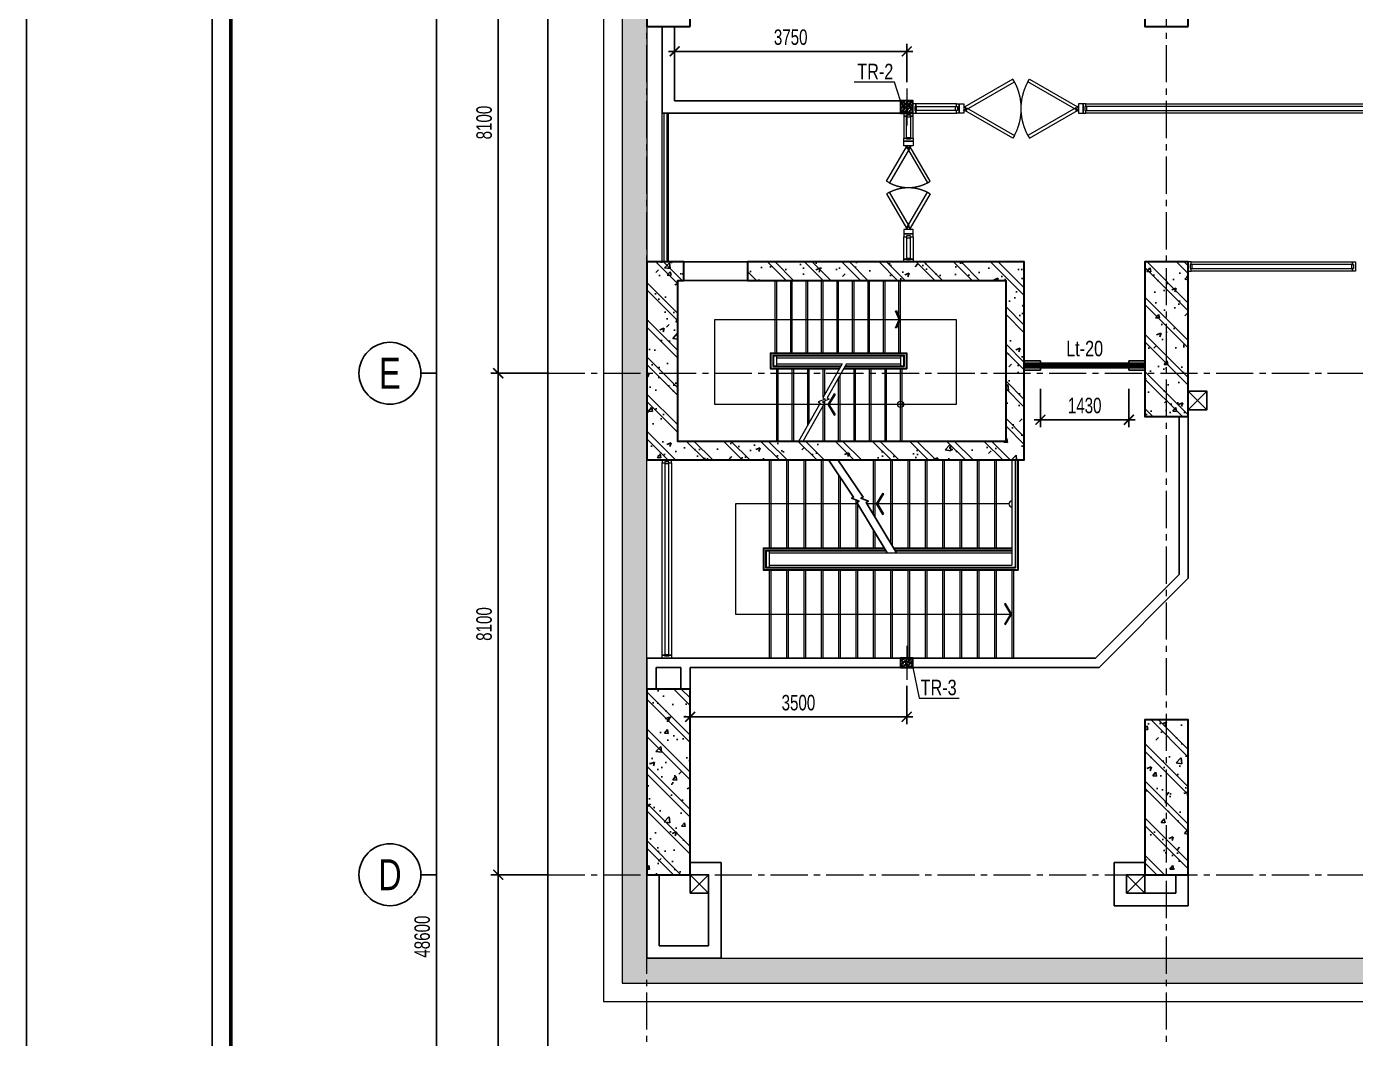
# Model space of a CAD drawing. Header units: millimetres. Extents: x 0 to 84100, y 0 to 158663.
# Drawn here: x 0 to 21471, y 127982 to 144326 of the extents above; entities that cross this region are included whole.
import ezdxf
from ezdxf.enums import TextEntityAlignment as Align

# ---------------------------------------------------------------- set-up
doc = ezdxf.new("R2010")
doc.units = ezdxf.units.MM
doc.header["$LTSCALE"] = 800
doc.header["$MEASUREMENT"] = 0
doc.linetypes.add('CENTER2', pattern=[1.125, 0.75, -0.125, 0.125, -0.125])
doc.linetypes.add('HIDDEN', pattern=[0.375, 0.25, -0.125])
doc.layers.get('DEFPOINTS').update_dxf_attribs({"color": 87})
for name, color, linetype, lineweight in [('02.CDC.DIM', 1, 'Continuous', 20), ('CDC.01.AXIS', 160, 'CENTER2', 13), ('CDC.04.HIDDEN', 8, 'HIDDEN', 15), ('CDC.07.TEXTCOL', 3, 'Continuous', 18), ('CDC.09.COLUMN', 4, 'Continuous', 35), ('CDC.11.NOTE', 8, 'Continuous', 18)]:
    doc.layers.add(name, color=color, linetype=linetype, lineweight=lineweight)
for name, color, linetype in [('CDC-KHUNGTEN', 9, 'Continuous'), ('CDC.02.DIM', 1, 'Continuous'), ('CDC.03.BORDER', 3, 'Continuous'), ('CDC.06.TEXT', 2, 'Continuous'), ('CDC.10.HATCH', 9, 'Continuous'), ('HATCH', 8, 'Continuous'), ('KCS_LANH_TO', 3, 'Continuous'), ('KCS_LOKT', 3, 'Continuous')]:
    doc.layers.add(name, color=color, linetype=linetype)
doc.layers.add('CDC.15.NOPLOT', color=87, linetype='Continuous', plot=False)
doc.styles.add('BIGTEXT', font='arial.ttf', dxfattribs={"width": 0.8})
doc.styles.add('KCS_SMTEXT', font='arial.ttf', dxfattribs={"width": 0.7})
doc.dimstyles.new('KCS_DIM100', dxfattribs={"dimscale": 100, "dimtxt": 2.5, "dimasz": 1.6, "dimexe": 1.2, "dimexo": 0, "dimgap": 1, "dimtad": 1, "dimdec": 0, "dimzin": 0, "dimdsep": 46, "dimtxsty": 'KCS_SMTEXT', "dimblk": 'ARCHTICK', "dimcen": 0, "dimdle": 1, "dimclrd": 1, "dimclre": 1, "dimclrt": 2, "dimadec": 0, "dimazin": 0, "dimtfac": 1, "dimtdec": 0, "dimtix": 1, "dimtmove": 2, "dimatfit": 3, "dimfxl": 1, "dimtolj": 1, "dimtzin": 0, "dimarcsym": 0})
pattern_1 = [(50, (61100.4, -1179204.9), (717.26018, -62.75213), [75, -825]), (355, (61100.4, -1179204.9), (-138.75133, 752.19213), [60, -660]), (100.4514, (61160.2, -1179210.1), (578.50938, 689.43954), [63.7402, -701.1421]), (46.1842, (61100.4, -1179004.9), (1067.24105, -165.519), [112.5, -1237.5]), (96.6356, (61189.4, -1179018.7), (934.6627, 974.1179), [95.6103, -1051.713]), (351.1842, (61100.4, -1179004.9), (934.6619, 974.1186), [90, -990]), (21, (61200.4, -1179054.9), (596.90705, -402.6189), [75, -825]), (226, (61200.4, -1179054.9), (671.88212, -365.5398), [60, -660]), (71.4514, (61250.16, -1179088.44), (840.22263, 322.5305), [63.7402, -701.1421]), (67.5, (61100.42, -1179204.9), (-155.916183, 294.37446), [0, -652, 0, -670, 0, -662.5]), (4.5, (61100.42, -1179204.9), (283.35092, 380.10319), [0, -382, 0, -637, 0, -252.5]), (327.5, (60877.42, -1179204.9), (533.822436, -22.55487), [0, -250, 0, -780, 0, -1035]), (317.5, (60777.4, -1179204.9), (583.18617, 100.10498), [0, -325, 0, -518, 0, -735]), (315, (61100.42, -1179204.9), (300.52038, 300.52038), []), (315, (61100.42, -1179082.4), (300.52038, 300.52038), [])]

# ---------------------------------------------------------------- blocks, each defined once
blk = doc.blocks.new('*U32')
for points in [[(60, -40), (45, -40), (45, 3), (0, 3), (0, -40), (0, -40), (0, -103), (0, -103), (0, -147), (45, -147), (45, -103), (60, -103)], [(2640, -40), (2655, -40), (2655, 3), (2700, 3), (2700, -40), (2700, -40), (2700, -103), (2700, -103), (2700, -147), (2655, -147), (2655, -103), (2640, -103)], [(30, -103), (60, -103), (60, -40), (30, -40)], [(2670, -103), (2640, -103), (2640, -40), (2670, -40)]]:
    blk.add_lwpolyline(points, close=True)
at = {"lineweight": -2}
for points in [[(45, 3), (2655, 3), (2655, -40), (45, -40)], [(45, -103), (2655, -103), (2655, -147), (45, -147)]]:
    blk.add_lwpolyline(points, close=True, dxfattribs=at)
blk = doc.blocks.new('*U30')
for points in [[(60, -40), (45, -40), (45, 3), (0, 3), (0, -40), (0, -40), (0, -103), (0, -103), (0, -147), (45, -147), (45, -103), (60, -103)], [(3140, -40), (3155, -40), (3155, 3), (3200, 3), (3200, -40), (3200, -40), (3200, -103), (3200, -103), (3200, -147), (3155, -147), (3155, -103), (3140, -103)], [(30, -103), (60, -103), (60, -40), (30, -40)], [(3170, -103), (3140, -103), (3140, -40), (3170, -40)]]:
    blk.add_lwpolyline(points, close=True)
at = {"lineweight": -2}
for points in [[(45, 3), (3155, 3), (3155, -40), (45, -40)], [(45, -103), (3155, -103), (3155, -147), (45, -147)]]:
    blk.add_lwpolyline(points, close=True, dxfattribs=at)
blk = doc.blocks.new('_ArchTick')
at = {"color": 0, "linetype": 'ByBlock', "const_width": 0.15}
blk.add_lwpolyline([(-0.5, -0.5), (0.5, 0.5)], dxfattribs=at)
blk = doc.blocks.new('*D428')
at = {"layer": 'CDC.02.DIM', "color": 1, "lineweight": -2, "ltscale": 0.5, "transparency": 16777216}
for p, q in [((8421, 130626), (7501, 130626)), ((7621, 122426), (7621, 130726)), ((8421, 122526), (7501, 122526))]:
    blk.add_line(p, q, dxfattribs=at)
at = {"layer": 'DEFPOINTS', "color": 0, "ltscale": 0.5, "transparency": 16777216}
for p in [(7621, 130626), (8421, 130626), (8421, 122526)]:
    blk.add_point(p, dxfattribs=at)
at = {"layer": 'CDC.02.DIM', "color": 1, "lineweight": -2, "ltscale": 0.5, "transparency": 16777216, "xscale": 160, "yscale": 160, "zscale": 160}
for p, rotation in [((7621, 130626), 90), ((7621, 122526), 270)]:
    blk.add_blockref('_ArchTick', p, dxfattribs=dict(at, rotation=rotation))
at = {"layer": 'CDC.02.DIM', "color": 2, "ltscale": 0.5, "transparency": 16777216, "insert": (7393, 126576), "char_height": 250, "attachment_point": 5, "rotation": 90, "style": 'KCS_SMTEXT'}
blk.add_mtext('\\A1;8100', dxfattribs=at)
blk = doc.blocks.new('*D429')
at = {"layer": 'CDC.02.DIM', "color": 1, "lineweight": -2, "ltscale": 0.5, "transparency": 16777216}
for p, q in [((8421, 138726), (7501, 138726)), ((7621, 130526), (7621, 138826)), ((8421, 130626), (7501, 130626))]:
    blk.add_line(p, q, dxfattribs=at)
at = {"layer": 'DEFPOINTS', "color": 0, "ltscale": 0.5, "transparency": 16777216}
for p in [(7621, 138726), (8421, 138726), (8421, 130626)]:
    blk.add_point(p, dxfattribs=at)
at = {"layer": 'CDC.02.DIM', "color": 1, "lineweight": -2, "ltscale": 0.5, "transparency": 16777216, "xscale": 160, "yscale": 160, "zscale": 160}
for p, rotation in [((7621, 138726), 90), ((7621, 130626), 270)]:
    blk.add_blockref('_ArchTick', p, dxfattribs=dict(at, rotation=rotation))
at = {"layer": 'CDC.02.DIM', "color": 2, "ltscale": 0.5, "transparency": 16777216, "insert": (7393, 134676), "char_height": 250, "attachment_point": 5, "rotation": 90, "style": 'KCS_SMTEXT'}
blk.add_mtext('\\A1;8100', dxfattribs=at)
blk = doc.blocks.new('*D430')
at = {"layer": 'CDC.02.DIM', "color": 1, "lineweight": -2, "ltscale": 0.5, "transparency": 16777216}
for p, q in [((7621, 138626), (7621, 146926)), ((8421, 146826), (7501, 146826)), ((8421, 138726), (7501, 138726))]:
    blk.add_line(p, q, dxfattribs=at)
at = {"layer": 'DEFPOINTS', "color": 0, "ltscale": 0.5, "transparency": 16777216}
for p in [(7621, 146826), (8421, 146826), (8421, 138726)]:
    blk.add_point(p, dxfattribs=at)
at = {"layer": 'CDC.02.DIM', "color": 1, "lineweight": -2, "ltscale": 0.5, "transparency": 16777216, "xscale": 160, "yscale": 160, "zscale": 160}
for p, rotation in [((7621, 146826), 90), ((7621, 138726), 270)]:
    blk.add_blockref('_ArchTick', p, dxfattribs=dict(at, rotation=rotation))
at = {"layer": 'CDC.02.DIM', "color": 2, "ltscale": 0.5, "transparency": 16777216, "insert": (7393, 142776), "char_height": 250, "attachment_point": 5, "rotation": 90, "style": 'KCS_SMTEXT'}
blk.add_mtext('\\A1;8100', dxfattribs=at)
blk = doc.blocks.new('*D433')
at = {"layer": 'CDC.02.DIM', "color": 1, "lineweight": -2, "ltscale": 0.5, "transparency": 16777216}
for p, q in [((6621, 106226), (6621, 155026)), ((8421, 154926), (6501, 154926)), ((8421, 106326), (6501, 106326))]:
    blk.add_line(p, q, dxfattribs=at)
at = {"layer": 'DEFPOINTS', "color": 0, "ltscale": 0.5, "transparency": 16777216}
for p in [(6621, 154926), (8421, 154926), (8421, 106326)]:
    blk.add_point(p, dxfattribs=at)
at = {"layer": 'CDC.02.DIM', "color": 1, "lineweight": -2, "ltscale": 0.5, "transparency": 16777216, "xscale": 160, "yscale": 160, "zscale": 160}
for p, rotation in [((6621, 154926), 90), ((6621, 106326), 270)]:
    blk.add_blockref('_ArchTick', p, dxfattribs=dict(at, rotation=rotation))
at = {"layer": 'CDC.02.DIM', "color": 2, "ltscale": 0.5, "transparency": 16777216, "insert": (6393, 129626), "char_height": 250, "attachment_point": 5, "rotation": 90, "style": 'KCS_SMTEXT'}
blk.add_mtext('\\A1;48600', dxfattribs=at)
blk = doc.blocks.new('*D482')
at = {"layer": 'CDC.02.DIM', "color": 1, "lineweight": -2, "transparency": 16777216}
for p, q in [((10371, 143926), (14321, 143926)), ((10471, 143426), (10471, 144046)), ((14221, 143426), (14221, 144046))]:
    blk.add_line(p, q, dxfattribs=at)
at = {"layer": 'DEFPOINTS', "color": 0, "transparency": 16777216}
for p in [(14221, 143926), (10471, 143426), (14221, 143426)]:
    blk.add_point(p, dxfattribs=at)
at = {"layer": 'CDC.02.DIM', "color": 1, "lineweight": -2, "transparency": 16777216, "xscale": 160, "yscale": 160, "zscale": 160, "rotation": 180}
blk.add_blockref('_ArchTick', (10471, 143926), dxfattribs=at)
at = {"layer": 'CDC.02.DIM', "color": 1, "lineweight": -2, "transparency": 16777216, "xscale": 160, "yscale": 160, "zscale": 160}
blk.add_blockref('_ArchTick', (14221, 143926), dxfattribs=at)
at = {"layer": 'CDC.02.DIM', "color": 2, "transparency": 16777216, "insert": (12346, 144154), "char_height": 250, "attachment_point": 5, "style": 'KCS_SMTEXT'}
blk.add_mtext('\\A1;3750', dxfattribs=at)
blk = doc.blocks.new('TR2')
at = {"layer": 'HATCH'}
h = blk.add_hatch(dxfattribs=at)
h.set_pattern_fill('BETONG', color=256, scale=10, angle=90, style=0, pattern_type=2)
h.set_pattern_definition([(140, (579241.57, 154804.38), (6.2752135, 71.726018), [7.5, -82.5]), (85, (579241.57, 154804.38), (-75.219213, -13.875133), [6, -66]), (190.4514, (579242.094, 154810.355), (-68.943954, 57.850938), [6.374019, -70.114211]), (136.1842, (579221.57, 154804.38), (16.551901, 106.724105), [11.25, -123.75]), (186.6356, (579222.95, 154813.27), (-97.411787, 93.46627), [9.561029, -105.1713]), (81.1842, (579221.57, 154804.38), (-97.41186, 93.466195), [9, -99]), (111, (579226.57, 154814.38), (40.261889, 59.690705), [7.5, -82.5]), (56, (579226.57, 154814.38), (-72.5150045, 24.331533), [6, -66]), (161.4514, (579229.93, 154819.35), (-32.25305, 84.022263), [6.374019, -70.114211]), (127.5, (579241.572, 154804.378), (-33.2893854, 1.2159855), [0, -65.2, 0, -67, 0, -66.25]), (97.5, (579241.57, 154804.378), (-39.4411712, 26.3069537), [0, -38.2, 0, -63.7, 0, -25.25]), (57.5, (579241.572, 154782.078), (2.2554872, 53.3822436), [0, -25, 0, -78, 0, -103.5]), (47.5, (579241.57, 154772.08), (-10.0104982, 58.318617), [0, -32.5, 0, -51.8, 0, -73.5]), (135, (579241.57, 154804.378), (-30.0520382, -30.0520382), []), (135, (579229.32, 154804.378), (-30.0520382, -30.0520382), [])])
h.paths.add_polyline_path([(-100, -100), (100, -100), (100, 100), (-100, 100)])
at = {"layer": 'CDC.01.AXIS'}
blk.add_line((-300, 0), (300, 0), dxfattribs=at)
at = {"layer": 'CDC.09.COLUMN'}
blk.add_lwpolyline([(100, -100), (100, 100), (-100, 100), (-100, -100)], close=True, dxfattribs=at)
blk = doc.blocks.new('*D502')
at = {"layer": 'CDC.02.DIM', "color": 1, "lineweight": -2, "transparency": 16777216}
for p, q in [((10721, 133676), (10721, 133056)), ((14221, 133676), (14221, 133056)), ((10621, 133176), (14321, 133176))]:
    blk.add_line(p, q, dxfattribs=at)
at = {"layer": 'DEFPOINTS', "color": 0, "transparency": 16777216}
for p in [(10721, 133676), (14221, 133676), (14221, 133176)]:
    blk.add_point(p, dxfattribs=at)
at = {"layer": 'CDC.02.DIM', "color": 1, "lineweight": -2, "transparency": 16777216, "xscale": 160, "yscale": 160, "zscale": 160, "rotation": 180}
blk.add_blockref('_ArchTick', (10721, 133176), dxfattribs=at)
at = {"layer": 'CDC.02.DIM', "color": 1, "lineweight": -2, "transparency": 16777216, "xscale": 160, "yscale": 160, "zscale": 160}
blk.add_blockref('_ArchTick', (14221, 133176), dxfattribs=at)
at = {"layer": 'CDC.02.DIM', "color": 2, "transparency": 16777216, "insert": (12471, 133404), "char_height": 250, "attachment_point": 5, "style": 'KCS_SMTEXT'}
blk.add_mtext('\\A1;3500', dxfattribs=at)
blk = doc.blocks.new('*U22')
for points in [[(450, 254), (432, 285), (61, 70), (79, 40)], [(0, 100), (50, 100), (50, 0), (0, 0)]]:
    blk.add_lwpolyline(points, close=True)
at = {"color": 8, "linetype": 'HIDDEN', "ltscale": 5}
blk.add_lwpolyline([(450, -154), (432, -185), (61, 29), (79, 60)], close=True, dxfattribs=at)
for centre in [(56, 67), (74, 37)]:
    blk.add_circle(centre, 6)
blk.add_circle((56, 32), 6, dxfattribs=at)
blk.add_arc((61, 50), 439, 331.3511, 28.6489, dxfattribs=at)
blk = doc.blocks.new('*U44')
for points in [[(60, -40), (45, -40), (45, 3), (0, 3), (0, -40), (0, -40), (0, -103), (0, -103), (0, -147), (45, -147), (45, -103), (60, -103)], [(390, -40), (405, -40), (405, 3), (450, 3), (450, -40), (450, -40), (450, -103), (450, -103), (450, -147), (405, -147), (405, -103), (390, -103)], [(30, -103), (60, -103), (60, -40), (30, -40)], [(420, -103), (390, -103), (390, -40), (420, -40)]]:
    blk.add_lwpolyline(points, close=True)
at = {"lineweight": -2}
for points in [[(45, 3), (405, 3), (405, -40), (45, -40)], [(45, -103), (405, -103), (405, -147), (45, -147)]]:
    blk.add_lwpolyline(points, close=True, dxfattribs=at)
blk = doc.blocks.new('TRU3')
at = {"layer": 'HATCH'}
h = blk.add_hatch(dxfattribs=at)
h.set_pattern_fill('BETONG', color=256, scale=10, style=0, pattern_type=2)
h.set_pattern_definition([(50, (154804.38, -579216.57), (71.726018, -6.2752135), [7.5, -82.5]), (355, (154804.38, -579216.57), (-13.875133, 75.219213), [6, -66]), (100.4514, (154810.355, -579217.094), (57.850938, 68.943954), [6.374019, -70.114211]), (46.1842, (154804.38, -579196.57), (106.724105, -16.551901), [11.25, -123.75]), (96.6356, (154813.27, -579197.95), (93.46627, 97.411787), [9.561029, -105.1713]), (351.1842, (154804.38, -579196.57), (93.466195, 97.41186), [9, -99]), (21, (154814.38, -579201.57), (59.690705, -40.261889), [7.5, -82.5]), (326, (154814.38, -579201.57), (24.331533, 72.5150045), [6, -66]), (71.4514, (154819.35, -579204.93), (84.022263, 32.25305), [6.374019, -70.114211]), (37.5, (154804.378, -579216.572), (1.2159855, 33.2893854), [0, -65.2, 0, -67, 0, -66.25]), (7.5, (154804.378, -579216.57), (26.3069537, 39.4411712), [0, -38.2, 0, -63.7, 0, -25.25]), (327.5, (154782.078, -579216.572), (53.3822436, -2.2554872), [0, -25, 0, -78, 0, -103.5]), (317.5, (154772.08, -579216.57), (58.318617, 10.0104982), [0, -32.5, 0, -51.8, 0, -73.5]), (45, (154804.378, -579216.57), (-30.0520382, 30.0520382), []), (45, (154804.378, -579204.32), (-30.0520382, 30.0520382), [])])
h.paths.add_polyline_path([(-100, 75), (-100, -75), (100, -75), (100, 75)])
at = {"layer": 'CDC.01.AXIS'}
blk.add_line((0, 275), (0, -275), dxfattribs=at)
at = {"layer": 'CDC.09.COLUMN'}
blk.add_lwpolyline([(-100, -75), (100, -75), (100, 75), (-100, 75)], close=True, dxfattribs=at)
blk = doc.blocks.new('*U45')
for points in [[(60, -40), (45, -40), (45, 3), (0, 3), (0, -40), (0, -40), (0, -103), (0, -103), (0, -147), (45, -147), (45, -103), (60, -103)], [(6840, -40), (6855, -40), (6855, 3), (6900, 3), (6900, -40), (6900, -40), (6900, -103), (6900, -103), (6900, -147), (6855, -147), (6855, -103), (6840, -103)], [(30, -103), (60, -103), (60, -40), (30, -40)], [(6870, -103), (6840, -103), (6840, -40), (6870, -40)]]:
    blk.add_lwpolyline(points, close=True)
at = {"lineweight": -2}
for points in [[(45, 3), (6855, 3), (6855, -40), (45, -40)], [(45, -103), (6855, -103), (6855, -147), (45, -147)]]:
    blk.add_lwpolyline(points, close=True, dxfattribs=at)
blk = doc.blocks.new('*U21')
for points in [[(594, 338), (577, 368), (61, 70), (79, 40)], [(0, 100), (50, 100), (50, 0), (0, 0)]]:
    blk.add_lwpolyline(points, close=True)
at = {"color": 8, "linetype": 'HIDDEN', "ltscale": 5}
blk.add_lwpolyline([(594, -238), (577, -268), (61, 29), (79, 60)], close=True, dxfattribs=at)
for centre in [(56, 67), (74, 37)]:
    blk.add_circle(centre, 6)
blk.add_circle((56, 32), 6, dxfattribs=at)
blk.add_arc((61, 50), 606, 331.3511, 28.6489, dxfattribs=at)
blk = doc.blocks.new('*U18')
for points in [[(60, -40), (45, -40), (45, 3), (0, 3), (0, -40), (0, -40), (0, -103), (0, -103), (0, -147), (45, -147), (45, -103), (60, -103)], [(690, -40), (705, -40), (705, 3), (750, 3), (750, -40), (750, -40), (750, -103), (750, -103), (750, -147), (705, -147), (705, -103), (690, -103)], [(30, -103), (60, -103), (60, -40), (30, -40)], [(720, -103), (690, -103), (690, -40), (720, -40)]]:
    blk.add_lwpolyline(points, close=True)
at = {"lineweight": -2}
for points in [[(45, 3), (705, 3), (705, -40), (45, -40)], [(45, -103), (705, -103), (705, -147), (45, -147)]]:
    blk.add_lwpolyline(points, close=True, dxfattribs=at)
blk = doc.blocks.new('*D688')
at = {"layer": 'CDC.02.DIM', "color": 1, "lineweight": -2, "transparency": 16777216}
for p, q in [((16381, 138476), (16381, 137856)), ((17811, 138476), (17811, 137856)), ((17911, 137976), (16281, 137976))]:
    blk.add_line(p, q, dxfattribs=at)
at = {"layer": 'DEFPOINTS', "color": 0, "transparency": 16777216}
for p in [(16381, 138476), (17811, 138476), (16381, 137976)]:
    blk.add_point(p, dxfattribs=at)
at = {"layer": 'CDC.02.DIM', "color": 1, "lineweight": -2, "transparency": 16777216, "xscale": 160, "yscale": 160, "zscale": 160, "rotation": 180}
blk.add_blockref('_ArchTick', (16381, 137976), dxfattribs=at)
at = {"layer": 'CDC.02.DIM', "color": 1, "lineweight": -2, "transparency": 16777216, "xscale": 160, "yscale": 160, "zscale": 160}
blk.add_blockref('_ArchTick', (17811, 137976), dxfattribs=at)
at = {"layer": 'CDC.02.DIM', "color": 2, "transparency": 16777216, "insert": (17096, 138204), "char_height": 250, "attachment_point": 5, "style": 'KCS_SMTEXT'}
blk.add_mtext('\\A1;1430', dxfattribs=at)
blk = doc.blocks.new('_Axis name')
at = {"layer": 'CDC.02.DIM'}
blk.add_line((0, 2.5), (0, 0), dxfattribs=at)
blk.add_circle((0, 7.5), 5, dxfattribs=at)
at = {"layer": 'CDC.02.DIM', "style": 'BIGTEXT', "width": 0.75}
blk.add_attdef('.', text='', height=5, dxfattribs=at).set_placement((0, 7.5), align=Align.MIDDLE)
blk = doc.blocks.new('Khung tên chuẩn')
at = {"layer": 'CDC-KHUNGTEN', "color": 8}
blk.add_lwpolyline([(75096, 1100), (83000, 1100), (83000, 58300), (3000, 58300), (3000, 1100), (75096, 1100)], dxfattribs=at)
at = {"layer": 'CDC-KHUNGTEN', "color": 255, "lineweight": 60}
blk.add_lwpolyline([(74900, 1400), (74900, 58000), (3300, 58000), (3300, 1400), (74900, 1400)], close=True, dxfattribs=at)
at = {"layer": 'DEFPOINTS', "color": 1, "ltscale": 0.2}
blk.add_lwpolyline([(0, 0), (0, 59400), (84100, 59400), (84100, 0), (0, 0)], close=True, dxfattribs=at)

msp = doc.modelspace()

# ---------------------------------------------------------------- hatches: boundary and pattern name
at = {"layer": 'CDC.10.HATCH'}
h = msp.add_hatch(dxfattribs=at)
h.set_pattern_fill('CROSS', color=256, scale=15)
h.set_pattern_definition([(0, (-2553456.83, -1772511.1), (95.25, 95.25), [47.625, -142.875]), (90, (-2553433.02, -1772534.92), (-95.25, 95.25), [47.625, -142.875])])
h.paths.add_polyline_path([(10020.7, 154926.1), (9620.7, 154926.1), (9620.7, 128876.1), (27270.7, 128876.1), (27270.7, 130626.1), (26870.7, 130626.1), (26870.7, 129276.1), (26870.7, 129276.1), (10020.7, 129276.1)])
h = msp.add_hatch(dxfattribs=at)
h.set_pattern_fill('BETONG', color=256, scale=100, style=0, pattern_type=2)
h.set_pattern_definition(pattern_1)
h.paths.add_polyline_path([(15820.7, 140226.1), (15820.7, 137626.1), (10520.7, 137626.1), (10520.7, 140226.1), (10620.7, 140226.1), (10620.7, 140526.1), (10020.7, 140526.1), (10020.7, 137326.1), (16120.7, 137326.1), (16120.7, 140526.1), (11650.7, 140526.1), (11650.7, 140226.1)])
h = msp.add_hatch(dxfattribs=at)
h.set_pattern_fill('BETONG', color=256, scale=100, style=0, pattern_type=2)
h.set_pattern_definition(pattern_1)
h.paths.add_polyline_path([(18070.7, 138026.1), (18770.7, 138026.1), (18770.7, 140526.1), (18070.7, 140526.1), (18070.7, 139012.2)])
h = msp.add_hatch(dxfattribs=at)
h.set_pattern_fill('BETONG', color=256, scale=100, style=0, pattern_type=2)
h.set_pattern_definition(pattern_1)
h.paths.add_polyline_path([(10020.7, 130626.1), (10720.7, 130626.1), (10720.7, 133626.1), (10020.7, 133626.1), (10020.7, 132112.2)])
h = msp.add_hatch(dxfattribs=at)
h.set_pattern_fill('BETONG', color=256, scale=100, style=0, pattern_type=2)
h.set_pattern_definition(pattern_1)
h.paths.add_polyline_path([(18070.7, 130626.1), (18770.7, 130626.1), (18770.7, 133126.1), (18070.7, 133126.1), (18070.7, 131612.2)])

# ---------------------------------------------------------------- linework, layer by layer
at = {"layer": 'CDC.01.AXIS'}
for p, q in [((10020.7, 104726.1), (10020.7, 156526.1)), ((18420.7, 104726.1), (18420.7, 156526.1)), ((8420.7, 138726.1), (68920.7, 138726.1)), ((8420.7, 130626.1), (68920.7, 130626.1))]:
    msp.add_line(p, q, dxfattribs=at)
at = {"layer": 'CDC.03.BORDER'}
for p, q in [((10270.7, 142926.1), (10270.7, 144326.1)), ((10470.7, 143126.1), (10470.7, 144326.1)), ((11650.7, 140526.1), (10620.7, 140526.1)), ((11650.7, 140226.1), (10620.7, 140226.1)), ((18620.7, 138026.1), (18620.7, 135476.1)), ((18770.7, 138026.1), (18770.7, 135414)), ((17270.7, 134126.1), (18620.7, 135476.1)), ((17332.8, 133976.1), (18770.7, 135414)), ((10020.7, 134126.1), (17270.7, 134126.1)), ((10020.7, 133626.1), (10020.7, 134126.1)), ((10170.7, 133976.1), (10570.7, 133976.1)), ((10170.7, 133626.1), (10170.7, 133976.1)), ((10570.7, 133626.1), (10570.7, 133976.1)), ((10720.7, 133626.1), (10720.7, 133976.1)), ((10720.7, 133976.1), (17332.8, 133976.1)), ((10720.7, 130826.1), (11220.7, 130826.1)), ((11220.7, 130826.1), (11220.7, 129276.1)), ((18070.7, 130826.1), (17570.7, 130826.1)), ((17570.7, 130826.1), (17570.7, 130126.1)), ((10020.7, 130626.1), (10020.7, 129276.1)), ((10220.7, 130626.1), (10220.7, 129476.1)), ((10720.7, 130626.1), (11020.7, 130626.1)), ((11020.7, 130626.1), (11020.7, 129476.1)), ((18070.7, 130626.1), (17770.7, 130626.1)), ((17770.7, 130626.1), (17770.7, 130326.1)), ((18570.7, 130626.1), (18570.7, 130326.1)), ((18770.7, 130626.1), (18770.7, 130126.1)), ((17570.7, 130126.1), (18770.7, 130126.1)), ((17770.7, 130326.1), (18570.7, 130326.1))]:
    msp.add_line(p, q, dxfattribs=at)
at = {"layer": 'CDC.03.BORDER', "lineweight": 25}
for p, q in [((14320.7, 143126.1), (10470.7, 143126.1)), ((14320.7, 142926.1), (14320.7, 143126.1)), ((14320.7, 142926.1), (14320.7, 143076.1)), ((10270.7, 142926.1), (14320.7, 142926.1)), ((16380.7, 138926.1), (16120.7, 138926.1)), ((16380.7, 138776.1), (16380.7, 138926.1)), ((18070.7, 138926.1), (17810.7, 138926.1)), ((17810.7, 138926.1), (17810.7, 138776.1)), ((16120.7, 138776.1), (16380.7, 138776.1)), ((17810.7, 138776.1), (18070.7, 138776.1)), ((10220.7, 129476.1), (11020.7, 129476.1)), ((10020.7, 129276.1), (11220.7, 129276.1))]:
    msp.add_line(p, q, dxfattribs=at)
at = {"layer": 'CDC.04.HIDDEN', "ltscale": 200}
for p, q in [((12120.7, 139056.1), (12120.7, 140226.1)), ((12370.7, 139056.1), (12370.7, 140226.1)), ((12620.7, 139056.1), (12620.7, 140226.1)), ((12870.7, 139056.1), (12870.7, 140226.1)), ((13120.7, 139056.1), (13120.7, 140226.1)), ((13370.7, 139056.1), (13370.7, 140226.1)), ((13620.7, 139056.1), (13620.7, 140226.1)), ((13870.7, 139056.1), (13870.7, 140226.1)), ((14120.7, 139056.1), (14120.7, 140226.1)), ((12025.7, 139046.1), (14210.7, 139046.1)), ((12025.7, 139046.1), (12025.7, 138806.1)), ((12055.7, 139016.1), (14180.7, 139016.1)), ((12055.7, 139016.1), (12055.7, 138836.1)), ((14180.7, 139016.1), (14180.7, 138836.1)), ((14210.7, 139046.1), (14210.7, 138806.1)), ((12025.7, 138806.1), (13139.1, 138806.1)), ((12055.7, 138836.1), (13156.5, 138836.1)), ((12120.7, 137626.1), (12120.7, 138796.1)), ((12370.7, 137626.1), (12370.7, 138796.1)), ((12620.7, 137888.9), (12620.7, 138796.1)), ((12870.7, 138342), (12870.7, 138796.1)), ((13208.9, 138806.1), (14210.7, 138806.1)), ((13226.2, 138836.1), (14180.7, 138836.1)), ((13370.7, 137626.1), (13370.7, 138796.1)), ((13620.7, 137626.1), (13620.7, 138796.1)), ((13870.7, 137626.1), (13870.7, 138796.1)), ((14120.7, 137626.1), (14120.7, 138796.1)), ((13120.7, 137626.1), (13120.7, 138653.7)), ((12870.7, 137626.1), (12870.7, 138204.7)), ((12000.7, 137326.1), (12000.7, 135906.1)), ((12280.7, 137326.1), (12280.7, 135906.1)), ((12560.7, 137326.1), (12560.7, 135906.1)), ((12840.7, 137326.1), (12840.7, 135906.1)), ((13680.7, 137326.1), (13680.7, 136448.2)), ((13960.7, 137326.1), (13960.7, 135983.9)), ((14240.7, 137326.1), (14240.7, 135906.1)), ((14520.7, 137326.1), (14520.7, 135906.1)), ((14800.7, 137326.1), (14800.7, 135906.1)), ((15080.7, 137326.1), (15080.7, 135906.1)), ((15360.7, 137326.1), (15360.7, 135906.1)), ((15640.7, 137326.1), (15640.7, 135906.1)), ((15980.7, 137326.1), (15980.7, 135586.1)), ((16010.7, 137326.1), (16010.7, 135556.1)), ((13120.7, 137084.3), (13120.7, 135906.1)), ((13400.7, 136680.6), (13400.7, 135906.1)), ((13680.7, 136197.2), (13680.7, 135906.1)), ((11910.7, 135896.1), (11910.7, 135556.1)), ((11910.7, 135896.1), (13862.2, 135896.1)), ((11940.7, 135866.1), (11940.7, 135586.1)), ((11940.7, 135866.1), (13880.3, 135866.1)), ((14013.6, 135896.1), (15920.7, 135896.1)), ((14031.7, 135866.1), (15920.7, 135866.1)), ((11910.7, 135556.1), (16010.7, 135556.1)), ((11940.7, 135586.1), (15980.7, 135586.1)), ((12000.7, 135546.1), (12000.7, 134126.1)), ((12280.7, 135546.1), (12280.7, 134126.1)), ((12560.7, 135546.1), (12560.7, 134126.1)), ((12840.7, 135546.1), (12840.7, 134126.1)), ((13120.7, 135546.1), (13120.7, 134126.1)), ((13400.7, 135546.1), (13400.7, 134126.1)), ((13680.7, 135546.1), (13680.7, 134126.1)), ((13960.7, 135546.1), (13960.7, 134126.1)), ((14240.7, 135546.1), (14240.7, 134126.1)), ((14520.7, 135546.1), (14520.7, 134126.1)), ((14800.7, 135546.1), (14800.7, 134126.1)), ((15080.7, 135546.1), (15080.7, 134126.1)), ((15360.7, 135546.1), (15360.7, 134126.1)), ((15640.7, 135546.1), (15640.7, 134126.1)), ((15920.7, 135546.1), (15920.7, 134126.1))]:
    msp.add_line(p, q, dxfattribs=at)
at = {"layer": 'CDC.09.COLUMN'}
for points in [[(10720.7, 144326.1), (10720.7, 146826.1), (10020.7, 146826.1), (10020.7, 144326.1)], [(18770.7, 144326.1), (18770.7, 146826.1), (18070.7, 146826.1), (18070.7, 144326.1)], [(10620.7, 140226.1), (10620.7, 140526.1), (10020.7, 140526.1), (10020.7, 137326.1), (16120.7, 137326.1), (16120.7, 140526.1), (11650.7, 140526.1), (11650.7, 140226.1), (15820.7, 140226.1), (15820.7, 137626.1), (10520.7, 137626.1), (10520.7, 140226.1)], [(18770.7, 138026.1), (18770.7, 140526.1), (18070.7, 140526.1), (18070.7, 138026.1)], [(10720.7, 130626.1), (10720.7, 133626.1), (10020.7, 133626.1), (10020.7, 130626.1)], [(18770.7, 130626.1), (18770.7, 133126.1), (18070.7, 133126.1), (18070.7, 130626.1)]]:
    msp.add_lwpolyline(points, close=True, dxfattribs=at)
at = {"layer": 'CDC.11.NOTE'}
for p, q in [((9320.7, 155626.1), (9320.7, 128576.1)), ((9620.7, 154926.1), (9620.7, 128876.1)), ((10020.7, 144326.1), (10020.7, 140526.1)), ((10270.7, 140526.1), (10270.7, 142926.1)), ((10300.7, 140526.1), (10300.7, 142926.1)), ((10350.7, 140526.1), (10350.7, 142926.1)), ((10370.7, 140526.1), (10370.7, 142926.1)), ((12015.7, 139056.1), (14220.7, 139056.1)), ((12015.7, 139056.1), (12015.7, 138796.1)), ((12065.7, 139006.1), (14170.7, 139006.1)), ((12065.7, 139006.1), (12065.7, 138846.1)), ((12120.7, 138846.1), (12120.7, 139006.1)), ((12120.7, 138976.1), (14120.7, 138976.1)), ((14120.7, 139006.1), (14120.7, 138846.1)), ((14170.7, 139006.1), (14170.7, 138846.1)), ((14220.7, 139056.1), (14220.7, 138796.1)), ((12015.7, 138796.1), (13133.4, 138796.1)), ((12065.7, 138846.1), (13162.3, 138846.1)), ((12120.7, 138876.1), (13179.6, 138876.1)), ((13203.1, 138796.1), (14220.7, 138796.1)), ((13232, 138846.1), (14170.7, 138846.1)), ((13249.3, 138876.1), (14120.7, 138876.1)), ((10020.7, 134126.1), (10020.7, 137326.1)), ((15970.7, 137326.1), (15970.7, 135596.1)), ((16020.7, 137326.1), (16020.7, 135546.1)), ((11900.7, 135906.1), (11900.7, 135546.1)), ((11900.7, 135906.1), (13856.2, 135906.1)), ((11950.7, 135856.1), (11950.7, 135596.1)), ((11950.7, 135856.1), (13886.3, 135856.1)), ((14007.5, 135906.1), (15920.7, 135906.1)), ((14037.7, 135856.1), (15920.7, 135856.1)), ((11900.7, 135546.1), (16020.7, 135546.1)), ((11950.7, 135596.1), (15970.7, 135596.1)), ((12000.7, 135626.1), (15920.7, 135626.1)), ((11220.7, 129276.1), (25670.7, 129276.1)), ((9620.7, 128876.1), (27270.7, 128876.1)), ((9320.7, 128576.1), (27570.7, 128576.1))]:
    msp.add_line(p, q, dxfattribs=at)
at = {"layer": 'CDC.11.NOTE', "ltscale": 2}
for p, q in [((12095.7, 139056.1), (12095.7, 140226.1)), ((12345.7, 139056.1), (12345.7, 140226.1)), ((12595.7, 139056.1), (12595.7, 140226.1)), ((12845.7, 139056.1), (12845.7, 140226.1)), ((13095.7, 139056.1), (13095.7, 140226.1)), ((13345.7, 139056.1), (13345.7, 140226.1)), ((13595.7, 139056.1), (13595.7, 140226.1)), ((13845.7, 139056.1), (13845.7, 140226.1)), ((14095.7, 139056.1), (14095.7, 140226.1)), ((14120.7, 139006.1), (14120.7, 138976.1)), ((12145.7, 137626.1), (12145.7, 138796.1)), ((12395.7, 137626.1), (12395.7, 138796.1)), ((12645.7, 137932.7), (12645.7, 138796.1)), ((12895.7, 138385.2), (12895.7, 138796.1)), ((13395.7, 137626.1), (13395.7, 138796.1)), ((13645.7, 137626.1), (13645.7, 138796.1)), ((13895.7, 137626.1), (13895.7, 138796.1)), ((14145.7, 137626.1), (14145.7, 138796.1)), ((13145.7, 137626.1), (13145.7, 138696.9)), ((12895.7, 137626.1), (12895.7, 138277.1)), ((12025.7, 137326.1), (12025.7, 135906.1)), ((12305.7, 137326.1), (12305.7, 135906.1)), ((12585.7, 137326.1), (12585.7, 135906.1)), ((12865.7, 137326.1), (12865.7, 135906.1)), ((13705.7, 137326.1), (13705.7, 136406.7)), ((13985.7, 137326.1), (13985.7, 135942.4)), ((14265.7, 137326.1), (14265.7, 135906.1)), ((14545.7, 137326.1), (14545.7, 135906.1)), ((14825.7, 137326.1), (14825.7, 135906.1)), ((15105.7, 137326.1), (15105.7, 135906.1)), ((15385.7, 137326.1), (15385.7, 135906.1)), ((15665.7, 137326.1), (15665.7, 135906.1)), ((15920.7, 137326.1), (15920.7, 135626.1)), ((13145.7, 137047.4), (13145.7, 135906.1)), ((13425.7, 136671.3), (13425.7, 135906.1)), ((13705.7, 136155.7), (13705.7, 135906.1)), ((12000.7, 135856.1), (12000.7, 135596.1)), ((12000.7, 135826.1), (15920.7, 135826.1)), ((12025.7, 135546.1), (12025.7, 134126.1)), ((12305.7, 135546.1), (12305.7, 134126.1)), ((12585.7, 135546.1), (12585.7, 134126.1)), ((12865.7, 135546.1), (12865.7, 134126.1)), ((13145.7, 135546.1), (13145.7, 134126.1)), ((13425.7, 135546.1), (13425.7, 134126.1)), ((13705.7, 135546.1), (13705.7, 134126.1)), ((13985.7, 135546.1), (13985.7, 134126.1)), ((14265.7, 135546.1), (14265.7, 134126.1)), ((14545.7, 135546.1), (14545.7, 134126.1)), ((14825.7, 135546.1), (14825.7, 134126.1)), ((15105.7, 135546.1), (15105.7, 134126.1)), ((15385.7, 135546.1), (15385.7, 134126.1)), ((15665.7, 135546.1), (15665.7, 134126.1)), ((15945.7, 135546.1), (15945.7, 134126.1))]:
    msp.add_line(p, q, dxfattribs=at)
at = {"layer": 'CDC.11.NOTE'}
for points in [[(14120.7, 143126.1), (14020.7, 143426.1), (13370.7, 143426.1)], [(14038.8, 139731.9), (14055.8, 139739.7), (14120.7, 139597.1), (14055.8, 139454.5), (14038.8, 139462.3), (14100.1, 139597.1), (14038.8, 139731.9)], [(13249.3, 138876.1), (12933, 138329.2), (12970.2, 138307.5), (12859.6, 138262.4), (12892.6, 138243.1), (12540.4, 137626.1)], [(13067.9, 138384.5), (13047.5, 138393.8), (12945.4, 138222.7), (13047.5, 138051.6), (13067.9, 138060.9), (12970.1, 138222.7), (13067.9, 138384.5)], [(13851.9, 136777.5), (13831.4, 136786.8), (13729.4, 136615.7), (13831.4, 136444.6), (13851.9, 136453.9), (13754.1, 136615.7), (13851.9, 136777.5)], [(15798.4, 134674.9), (15818.9, 134665.5), (15920.9, 134836.7), (15818.9, 135007.8), (15798.4, 134998.5), (15896.2, 134836.7), (15798.4, 134674.9)], [(14320.7, 133976.1), (14420.7, 133476.1), (15070.7, 133476.1)]]:
    msp.add_lwpolyline(points, dxfattribs=at)
at = {"layer": 'CDC.11.NOTE', "ltscale": 6, "flags": 128}
for points in [[(15017.9, 138223.3), (11120.7, 138223.1), (11120.7, 139597.1), (15017.9, 139597.1), (15017.9, 138223.3)], [(13428, 136616.1), (11452.6, 136616.1), (11452.6, 134836.1), (15920.7, 134836.2)]]:
    msp.add_lwpolyline(points, dxfattribs=at)
at = {"layer": 'CDC.11.NOTE', "ltscale": 2}
for points in [[(13179.6, 138876.1), (12863.3, 138329.2), (12900.5, 138307.5), (12789.9, 138262.4), (12822.9, 138243.1), (12470.7, 137626.1)], [(15870.7, 136616.1), (13579.4, 136616.1)]]:
    msp.add_lwpolyline(points, dxfattribs=at)
at = {"layer": 'CDC.11.NOTE', "lineweight": 25}
for points in [[(13904.4, 135826.1), (13413.5, 136640.2), (13450.7, 136662), (13330.1, 136707), (13363.1, 136726.3), (12956.9, 137326.1)], [(14055.8, 135826.1), (13564.8, 136640.2), (13602, 136662), (13481.4, 136707), (13514.5, 136726.3), (13108.2, 137326.1)]]:
    msp.add_lwpolyline(points, dxfattribs=at)
at = {"layer": 'CDC.11.NOTE'}
msp.add_circle((14120.7, 138223.3), 50, dxfattribs=at)
msp.add_arc((15920.7, 136616.1), 50, 90.00043, 269.99957, dxfattribs=at)
at = {"layer": 'CDC.15.NOPLOT'}
for points in [[(7620.7, 157326.1), (69720.7, 157326.1), (69720.7, 103926.1), (7620.7, 103926.1)], [(8420.7, 156526.1), (68920.7, 156526.1), (68920.7, 104726.1), (8420.7, 104726.1)]]:
    msp.add_lwpolyline(points, close=True, dxfattribs=at)
at = {"layer": 'KCS_LANH_TO', "color": 5, "const_width": 100}
msp.add_lwpolyline([(18060.7, 138851.1), (16130.7, 138851.1)], dxfattribs=at)
at = {"layer": 'KCS_LOKT'}
for p, q in [((19070.7, 138436.1), (18770.7, 138136.1)), ((19070.7, 138136.1), (18770.7, 138436.1)), ((11020.7, 130626.1), (10720.7, 130326.1)), ((11020.7, 130326.1), (10720.7, 130626.1)), ((18070.7, 130626.1), (17770.7, 130326.1)), ((18070.7, 130326.1), (17770.7, 130626.1))]:
    msp.add_line(p, q, dxfattribs=at)
for points in [[(18770.7, 138136.1), (19070.7, 138136.1), (19070.7, 138436.1), (18770.7, 138436.1)], [(10720.7, 130326.1), (11020.7, 130326.1), (11020.7, 130626.1), (10720.7, 130626.1)], [(17770.7, 130326.1), (18070.7, 130326.1), (18070.7, 130626.1), (17770.7, 130626.1)]]:
    msp.add_lwpolyline(points, close=True, dxfattribs=at)

# ---------------------------------------------------------------- block references
msp.add_blockref('Khung tên chuẩn', (0, 99262.9))
at = {"layer": '02.CDC.DIM'}
ref = msp.add_blockref('_Axis name', (6620.7, 138726.1), dxfattribs=dict(at, xscale=-100, yscale=100, zscale=100, rotation=90))
ref.add_attrib('.', 'E', dxfattribs={"layer": 'CDC.02.DIM', "height": 500, "style": 'BIGTEXT', "width": 0.75}).set_placement((5870.7, 138726.1), align=Align.MIDDLE)
ref = msp.add_blockref('_Axis name', (6620.7, 130626.1), dxfattribs=dict(at, xscale=-100, yscale=100, zscale=100, rotation=90))
ref.add_attrib('.', 'D', dxfattribs={"layer": 'CDC.02.DIM', "height": 500, "style": 'BIGTEXT', "width": 0.75}).set_placement((5870.7, 130626.1), align=Align.MIDDLE)
at = {"layer": 'CDC.09.COLUMN', "rotation": 270}
msp.add_blockref('TR2', (14220.7, 143026.1), dxfattribs=at)
at = {"layer": 'CDC.09.COLUMN'}
msp.add_blockref('TRU3', (14220.7, 134051.1), dxfattribs=at)
at = {"layer": 'CDC.11.NOTE', "yscale": 1.5, "zscale": 1.5}
for p, xscale in [((15070.7, 142926.1), 1.5), ((17070.7, 142926.1), -1.5)]:
    msp.add_blockref('*U21', p, dxfattribs=dict(at, xscale=xscale))
at = {"layer": 'CDC.11.NOTE', "xscale": -1}
msp.add_blockref('*U18', (15070.7, 143072.8), dxfattribs=at)
at = {"layer": 'CDC.11.NOTE'}
for name, p in [('*U45', (17070.7, 143072.8)), ('*U32', (18770.7, 140522.8))]:
    msp.add_blockref(name, p, dxfattribs=at)
at = {"layer": 'CDC.11.NOTE', "xscale": -1, "rotation": 270}
msp.add_blockref('*U44', (14320.3, 142476.1), dxfattribs=at)
at = {"layer": 'CDC.11.NOTE', "yscale": 1.5, "zscale": 1.5, "rotation": 270}
for p, xscale in [((14173.7, 142476.1), 1.5), ((14173.7, 140976.1), -1.5)]:
    msp.add_blockref('*U22', p, dxfattribs=dict(at, xscale=xscale))
at = {"layer": 'CDC.11.NOTE', "rotation": 270}
for name, p in [('*U44', (14320.3, 140976.1)), ('*U30', (10417.3, 137326.1))]:
    msp.add_blockref(name, p, dxfattribs=at)

# ---------------------------------------------------------------- texts
at = {"layer": 'CDC.06.TEXT', "style": 'KCS_SMTEXT', "width": 0.75}
msp.add_text('Lt-20', height=250, rotation=360, dxfattribs=at).set_placement((17095.7, 139001.1), align=Align.CENTER)
at = {"layer": 'CDC.07.TEXTCOL', "style": 'KCS_SMTEXT', "width": 0.75}
for s, p in [('TR-2', (13712.8, 143476.1)), ('TR-3', (14736.2, 133526.1))]:
    msp.add_text(s, height=250, dxfattribs=at).set_placement(p, align=Align.CENTER)

# ---------------------------------------------------------------- dimensions: what is measured, and where the dimension line sits
at = {"layer": 'CDC.02.DIM', "ltscale": 0.5}
dim = msp.add_linear_dim(base=(6620.7, 154926.1), p1=(8420.7, 106326.1), p2=(8420.7, 154926.1), angle=90, dimstyle='KCS_DIM100', dxfattribs=at)
dim.commit()
dim.dimension.update_dxf_attribs({"geometry": '*D433', "text_midpoint": (6393, 129626.1), "dimtype": 160})
for base, p1, p2, picture, middle in [((7620.7, 146826.1), (8420.7, 138726.1), (8420.7, 146826.1), '*D430', (7393, 142776.1)), ((7620.7, 138726.1), (8420.7, 130626.1), (8420.7, 138726.1), '*D429', (7393, 134676.1)), ((7620.7, 130626.1), (8420.7, 122526.1), (8420.7, 130626.1), '*D428', (7393, 126576.1))]:
    dim = msp.add_linear_dim(base=base, p1=p1, p2=p2, angle=90, dimstyle='KCS_DIM100', dxfattribs=at)
    dim.commit()
    dim.dimension.update_dxf_attribs({"geometry": picture, "text_midpoint": middle})
at = {"layer": 'CDC.02.DIM'}
for base, p1, p2, picture, middle in [((14220.7, 143926.1), (10470.7, 143426.1), (14220.7, 143426.1), '*D482', (12345.7, 144153.9)), ((14220.7, 133176.1), (10720.7, 133676.1), (14220.7, 133676.1), '*D502', (12470.7, 133403.9))]:
    dim = msp.add_linear_dim(base=base, p1=p1, p2=p2, dimstyle='KCS_DIM100', dxfattribs=at)
    dim.commit()
    dim.dimension.update_dxf_attribs({"geometry": picture, "text_midpoint": middle})
dim = msp.add_linear_dim(base=(16380.7, 137976.1), p1=(17810.7, 138476.1), p2=(16380.7, 138476.1), angle=180, dimstyle='KCS_DIM100', dxfattribs=at)
dim.commit()
dim.dimension.update_dxf_attribs({"geometry": '*D688', "text_midpoint": (17095.7, 138203.9)})

doc.saveas('drawing.dxf')
